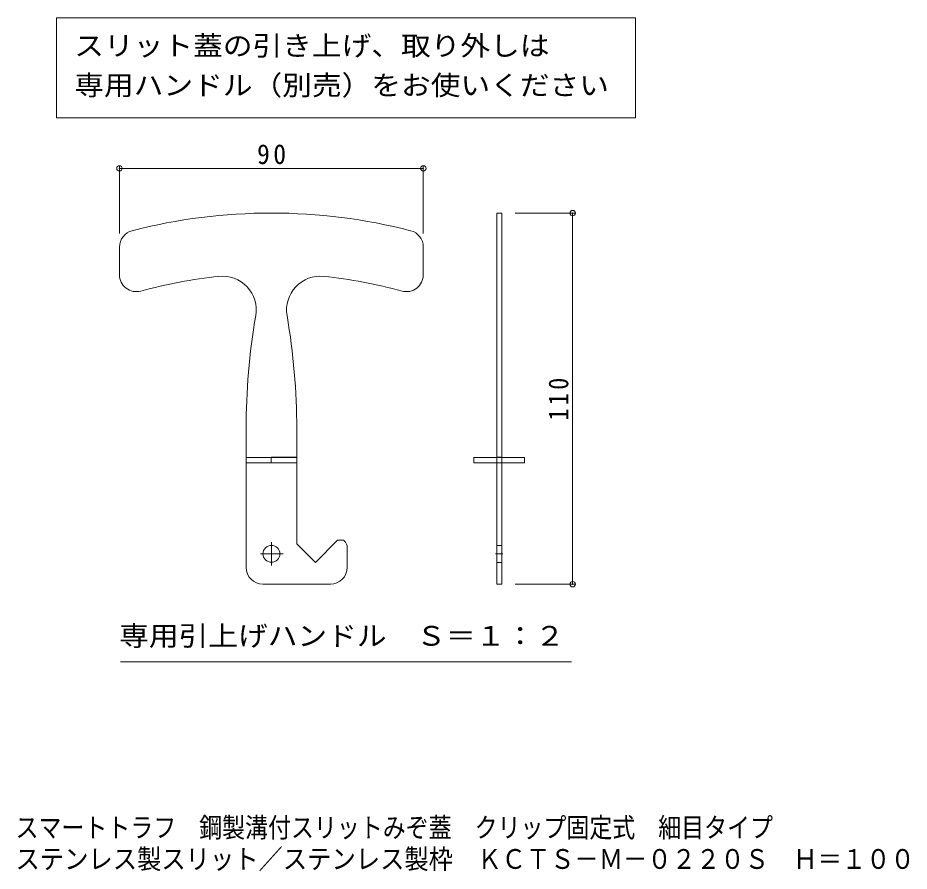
# Model space of a CAD drawing. Units: millimetres on the paper, enlarged 5 times, with parts at other scales. Extents: x -1624 to 1942, y -1375 to 1322.
# Drawn here: x 430 to 1091, y -1375 to -742 of the extents above; entities that cross this region are included whole.
import ezdxf
from ezdxf.enums import TextEntityAlignment as Align

# ---------------------------------------------------------------- set-up
doc = ezdxf.new("R2010")
doc.units = ezdxf.units.MM
doc.header["$LTSCALE"] = 5
doc.header["$PDMODE"] = 32
doc.header["$PDSIZE"] = 4
for name, color, linetype, lineweight in [('D-4', 7, 'Continuous', 18), ('D-5', 4, 'Continuous', 18), ('D-E', 4, 'Continuous', 18)]:
    doc.layers.add(name, color=color, linetype=linetype, lineweight=lineweight)
doc.layers.add('F-5_F-5ﾚｲﾔ', color=2, linetype='Continuous')
doc.styles.add('ＭＳ ゴシック', font='')
doc.styles.get('ＭＳ ゴシック').set_extended_font_data('MS Gothic')

msp = doc.modelspace()

# ---------------------------------------------------------------- linework, layer by layer
at = {"layer": 'D-4'}
for p, q in [((505.724, -852.505), (505.724, -902.299)), ((730.724, -854.005), (505.724, -854.005)), ((730.724, -852.505), (730.724, -902.299)), ((842.8, -887.143), (798.846, -887.143)), ((841.3, -1162.143), (841.3, -887.143)), ((842.8, -1162.143), (798.846, -1162.143))]:
    msp.add_line(p, q, dxfattribs=at)
for p in [(505.724, -854.005), (730.724, -854.005), (841.3, -887.143), (841.3, -1162.143)]:
    msp.add_point(p, dxfattribs=at)
at = {"layer": 'D-5', "color": 7}
for p, q in [((459.145, -816.457), (459.145, -742.431)), ((459.145, -742.431), (887.879, -742.431)), ((887.879, -742.431), (887.879, -816.457)), ((887.879, -816.457), (459.145, -816.457)), ((840.512, -1219.638), (506.512, -1219.638))]:
    msp.add_line(p, q, dxfattribs=at)
at = {"layer": 'D-E'}
for p, q in [((785.096, -887.143), (785.096, -1068.357)), ((785.096, -887.143), (788.846, -887.143)), ((788.846, -887.143), (788.846, -1068.357)), ((505.724, -932.865), (505.724, -912.299)), ((730.724, -912.299), (730.724, -932.865)), ((599.474, -1149.643), (599.474, -1047.331)), ((636.974, -1047.331), (636.974, -1068.107)), ((617.974, -1068.107), (617.974, -1068.357)), ((617.974, -1068.107), (636.974, -1068.107)), ((617.974, -1068.357), (617.974, -1072.107)), ((768.221, -1068.357), (768.221, -1072.107)), ((768.221, -1068.357), (805.721, -1068.357)), ((785.096, -1068.107), (788.846, -1068.107)), ((785.096, -1072.107), (785.096, -1068.357)), ((805.721, -1068.357), (805.721, -1072.107)), ((599.474, -1072.107), (636.974, -1072.107)), ((636.974, -1072.107), (636.974, -1132.143)), ((768.221, -1072.107), (805.721, -1072.107)), ((785.096, -1072.107), (785.096, -1162.143)), ((618.224, -1130.893), (618.224, -1148.393)), ((650.813, -1145.982), (636.974, -1132.143)), ((667.152, -1129.643), (650.813, -1145.982)), ((674.402, -1149.643), (674.402, -1135.25)), ((785.096, -1133.393), (788.846, -1133.393)), ((610.081, -1139.643), (626.974, -1139.643)), ((784.083, -1139.643), (789.509, -1139.643)), ((785.096, -1145.982), (788.846, -1145.982)), ((661.902, -1162.143), (611.974, -1162.143)), ((785.096, -1162.143), (788.846, -1162.143))]:
    msp.add_line(p, q, dxfattribs=at)
for points in [[(599.474, -1068.357), (636.974, -1068.357), (636.974, -1072.107)], [(788.846, -1068.357), (788.846, -1072.107), (788.846, -1162.143)], [(672.205, -1129.946), (671.902, -1129.643), (667.152, -1129.643)]]:
    msp.add_lwpolyline(points, dxfattribs=at)
msp.add_circle((618.224, -1139.643), 6.25, dxfattribs=at)
for centre, radius, start, end in [((618.224, -1299.92), 412.812, 75.53404, 104.46596), ((518.224, -912.299), 12.5, 104.46596, 180), ((718.224, -912.299), 12.5, 0, 75.53404), ((518.224, -932.865), 12.5, 180, 285.23971), ((618.224, -1299.92), 367.933, 96.06782, 105.23971), ((581.974, -958.908), 25, 350.30368, 96.06782), ((654.474, -958.908), 25, 83.93218, 189.69632), ((618.224, -1299.92), 367.933, 74.76029, 83.93218), ((718.224, -932.865), 12.5, 254.76029, 0), ((1099.474, -1047.331), 499.999, 170.30368, 180), ((136.975, -1047.331), 499.999, 0, 9.69632), ((666.902, -1135.25), 7.5, 0, 45), ((611.974, -1149.643), 12.5, 180, 270), ((661.902, -1149.643), 12.5, 270, 0)]:
    msp.add_arc(centre, radius, start, end, dxfattribs=at)

# ---------------------------------------------------------------- texts
at = {"layer": 'D-4', "color": 2, "insert": (607.599, -851.005), "char_height": 14.66, "attachment_point": 7, "style": 'ＭＳ ゴシック'}
msp.add_mtext('\\T1.27;\\W0.95;90', dxfattribs=at)
at = {"layer": 'D-4', "color": 2, "insert": (838.3, -1040.893), "char_height": 14.66, "attachment_point": 7, "rotation": 90, "style": 'ＭＳ ゴシック'}
msp.add_mtext('\\T1.27;\\W0.9;110', dxfattribs=at)
at = {"layer": 'D-5', "color": 2, "style": 'ＭＳ ゴシック', "width": 1.1}
for s, p in [('スリット蓋の引き上げ、取り外しは', (472.262, -774.817)), ('専用ハンドル（別売）をお使いください', (472.262, -804.119)), ('専用引上げハンドル\u3000Ｓ＝１：２', (505.512, -1212.138))]:
    msp.add_text(s, height=14.66, dxfattribs=at).set_placement(p, align=Align.BOTTOM_LEFT)
at = {"layer": 'F-5_F-5ﾚｲﾔ', "style": 'ＭＳ ゴシック'}
for s, width, p in [('スマートトラフ\u3000鋼製溝付スリットみぞ蓋\u3000クリップ固定式\u3000細目タイプ', 0.85, (428.75, -1354.18)), ('ステンレス製スリット／ステンレス製枠\u3000ＫＣＴＳ－Ｍ－０２２０Ｓ\u3000Ｈ＝１００', 0.9, (428.75, -1377.5))]:
    msp.add_text(s, height=14.66, dxfattribs=dict(at, width=width)).set_placement(p, align=Align.BOTTOM_LEFT)

doc.saveas('drawing.dxf')
